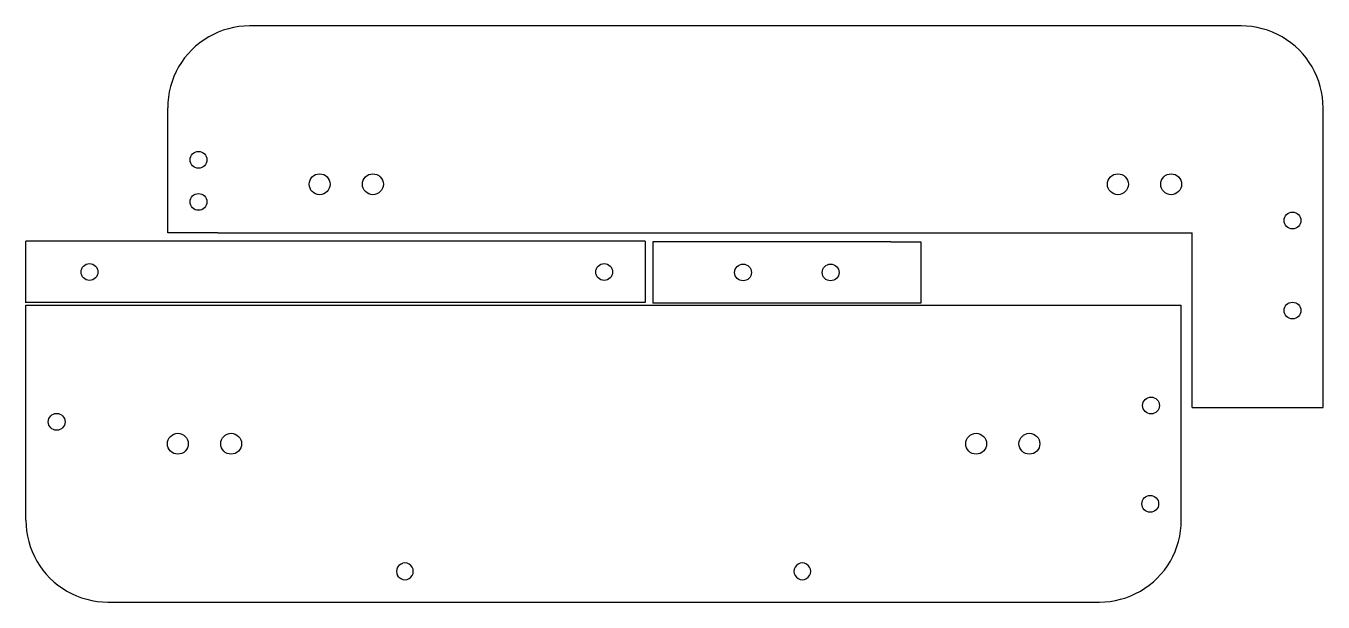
# Model space of a CAD drawing. Header units: millimetres. Extents: x -16 to 301, y -202 to -62.
import ezdxf

# ---------------------------------------------------------------- set-up
doc = ezdxf.new("R2010")
doc.units = ezdxf.units.MM
doc.header["$LTSCALE"] = 50
doc.header["$MEASUREMENT"] = 0
doc.layers.add('图层2', color=70, linetype='Continuous')

msp = doc.modelspace()

# ---------------------------------------------------------------- linework, layer by layer
at = {"layer": '图层2'}
for p, q in [((30.9, -63.17), (29.71, -63.71)), ((32.13, -62.71), (30.9, -63.17)), ((33.38, -62.33), (32.13, -62.71)), ((34.65, -62.03), (33.38, -62.33)), ((35.94, -61.82), (34.65, -62.03)), ((37.25, -61.69), (35.94, -61.82)), ((38.56, -61.65), (37.25, -61.69)), ((280.56, -61.65), (38.56, -61.65)), ((281.86, -61.69), (280.56, -61.65)), ((283.17, -61.82), (281.86, -61.69)), ((284.46, -62.03), (283.17, -61.82)), ((285.73, -62.33), (284.46, -62.03)), ((286.98, -62.71), (285.73, -62.33)), ((288.21, -63.17), (286.98, -62.71)), ((289.4, -63.71), (288.21, -63.17)), ((26.38, -65.78), (25.37, -66.61)), ((27.44, -65.02), (26.38, -65.78)), ((28.56, -64.33), (27.44, -65.02)), ((29.71, -63.71), (28.56, -64.33)), ((290.56, -64.33), (289.4, -63.71)), ((291.67, -65.02), (290.56, -64.33)), ((292.73, -65.78), (291.67, -65.02)), ((293.74, -66.61), (292.73, -65.78)), ((22.69, -69.47), (21.93, -70.54)), ((23.52, -68.46), (22.69, -69.47)), ((24.41, -67.51), (23.52, -68.46)), ((25.37, -66.61), (24.41, -67.51)), ((294.7, -67.51), (293.74, -66.61)), ((295.59, -68.46), (294.7, -67.51)), ((296.42, -69.47), (295.59, -68.46)), ((297.18, -70.54), (296.42, -69.47)), ((20.62, -72.8), (20.08, -74)), ((21.23, -71.65), (20.62, -72.8)), ((21.93, -70.54), (21.23, -71.65)), ((297.88, -71.65), (297.18, -70.54)), ((298.49, -72.8), (297.88, -71.65)), ((299.03, -74), (298.49, -72.8)), ((19.62, -75.22), (19.24, -76.47)), ((20.08, -74), (19.62, -75.22)), ((299.49, -75.22), (299.03, -74)), ((299.87, -76.47), (299.49, -75.22)), ((18.73, -79.04), (18.6, -80.34)), ((18.94, -77.75), (18.73, -79.04)), ((19.24, -76.47), (18.94, -77.75)), ((300.17, -77.75), (299.87, -76.47)), ((300.38, -79.04), (300.17, -77.75)), ((300.51, -80.34), (300.38, -79.04)), ((18.6, -80.34), (18.56, -81.65)), ((18.56, -112.18), (18.56, -81.65)), ((300.56, -81.65), (300.51, -80.34)), ((300.56, -154.8), (300.56, -81.65)), ((30.81, -112.18), (18.56, -112.18)), ((30.81, -112.18), (268.64, -112.18)), ((268.64, -154.8), (268.64, -112.18)), ((135.08, -114.2), (135.08, -114.23)), ((135.08, -114.2), (135.08, -114.23)), ((-16.04, -182.32), (-16.04, -129.83)), ((-16.04, -129.83), (265.96, -129.83)), ((265.96, -182.32), (265.96, -129.83)), ((268.64, -154.8), (300.56, -154.8)), ((-16.04, -182.32), (-16, -183.62)), ((-16, -183.62), (-15.87, -184.93)), ((265.79, -184.93), (265.91, -183.62)), ((265.91, -183.62), (265.96, -182.32)), ((-15.87, -184.93), (-15.66, -186.22)), ((-15.66, -186.22), (-15.36, -187.49)), ((265.27, -187.49), (265.57, -186.22)), ((265.57, -186.22), (265.79, -184.93)), ((-15.36, -187.49), (-14.98, -188.74)), ((-14.98, -188.74), (-14.52, -189.97)), ((264.43, -189.97), (264.89, -188.74)), ((264.89, -188.74), (265.27, -187.49)), ((-14.52, -189.97), (-13.98, -191.16)), ((-13.98, -191.16), (-13.36, -192.32)), ((-13.36, -192.32), (-12.67, -193.43)), ((75.43, -193.04), (75.01, -193.37)), ((75.43, -193.04), (75.93, -192.83)), ((76.46, -192.77), (75.93, -192.83)), ((76.99, -192.83), (76.46, -192.77)), ((77.48, -193.04), (76.99, -192.83)), ((77.91, -193.37), (77.48, -193.04)), ((172.43, -193.04), (172.01, -193.37)), ((172.93, -192.83), (172.43, -193.04)), ((173.46, -192.77), (172.93, -192.83)), ((173.99, -192.83), (173.46, -192.77)), ((174.48, -193.04), (173.99, -192.83)), ((174.91, -193.37), (174.48, -193.04)), ((262.59, -193.43), (263.28, -192.32)), ((263.28, -192.32), (263.89, -191.16)), ((263.89, -191.16), (264.43, -189.97)), ((-12.67, -193.43), (-11.91, -194.49)), ((-11.91, -194.49), (-11.08, -195.5)), ((-11.08, -195.5), (-10.19, -196.46)), ((74.48, -194.28), (74.41, -194.82)), ((74.41, -194.82), (74.48, -195.35)), ((74.68, -193.79), (74.48, -194.28)), ((74.48, -195.35), (74.68, -195.84)), ((75.01, -193.37), (74.68, -193.79)), ((75.01, -196.26), (74.68, -195.84)), ((75.01, -196.26), (75.43, -196.59)), ((77.48, -196.59), (77.91, -196.26)), ((78.23, -193.79), (77.91, -193.37)), ((77.91, -196.26), (78.23, -195.84)), ((78.44, -194.28), (78.23, -193.79)), ((78.23, -195.84), (78.44, -195.35)), ((78.51, -194.82), (78.44, -194.28)), ((78.44, -195.35), (78.51, -194.82)), ((171.48, -194.28), (171.41, -194.82)), ((171.41, -194.82), (171.48, -195.35)), ((171.68, -193.79), (171.48, -194.28)), ((171.48, -195.35), (171.68, -195.84)), ((172.01, -193.37), (171.68, -193.79)), ((171.68, -195.84), (172.01, -196.26)), ((172.01, -196.26), (172.43, -196.59)), ((174.48, -196.59), (174.91, -196.26)), ((175.23, -193.79), (174.91, -193.37)), ((174.91, -196.26), (175.23, -195.84)), ((175.44, -194.28), (175.23, -193.79)), ((175.23, -195.84), (175.44, -195.35)), ((175.51, -194.82), (175.44, -194.28)), ((175.44, -195.35), (175.51, -194.82)), ((260.1, -196.46), (260.99, -195.5)), ((260.99, -195.5), (261.82, -194.49)), ((261.82, -194.49), (262.59, -193.43)), ((-10.19, -196.46), (-9.23, -197.35)), ((-9.23, -197.35), (-8.22, -198.18)), ((-8.22, -198.18), (-7.16, -198.94)), ((-7.16, -198.94), (-6.04, -199.64)), ((75.43, -196.59), (75.93, -196.8)), ((75.93, -196.8), (76.46, -196.87)), ((76.46, -196.87), (76.99, -196.8)), ((76.99, -196.8), (77.48, -196.59)), ((172.43, -196.59), (172.93, -196.8)), ((172.93, -196.8), (173.46, -196.87)), ((173.46, -196.87), (173.99, -196.8)), ((173.99, -196.8), (174.48, -196.59)), ((255.96, -199.64), (257.07, -198.94)), ((257.07, -198.94), (258.13, -198.18)), ((258.13, -198.18), (259.14, -197.35)), ((259.14, -197.35), (260.1, -196.46)), ((-6.04, -199.64), (-4.89, -200.25)), ((-4.89, -200.25), (-3.7, -200.79)), ((-3.7, -200.79), (-2.47, -201.25)), ((-2.47, -201.25), (-1.22, -201.63)), ((-1.22, -201.63), (0.05, -201.93)), ((0.05, -201.93), (1.35, -202.14)), ((1.35, -202.14), (2.65, -202.27)), ((2.65, -202.27), (3.96, -202.32)), ((3.96, -202.32), (245.96, -202.32)), ((245.96, -202.32), (247.26, -202.27)), ((247.26, -202.27), (248.57, -202.14)), ((248.57, -202.14), (249.86, -201.93)), ((249.86, -201.93), (251.13, -201.63)), ((251.13, -201.63), (252.39, -201.25)), ((252.39, -201.25), (253.61, -200.79)), ((253.61, -200.79), (254.8, -200.25)), ((254.8, -200.25), (255.96, -199.64))]:
    msp.add_line(p, q, dxfattribs=at)
for points in [[(-16.04, -129.22), (-16.04, -114.2)], [(135.08, -114.2), (-16.04, -114.2)], [(135.08, -114.2), (135.08, -129.2), (-16.04, -129.2)], [(195.06, -114.33), (136.99, -114.33)], [(136.99, -114.33), (136.99, -129.33)], [(195.06, -114.33), (202.36, -114.33)], [(202.36, -114.33), (202.36, -129.33)], [(202.36, -129.33), (136.99, -129.33)]]:
    msp.add_lwpolyline(points, dxfattribs=at)
for centre, radius in [((26.06, -94.35), 2.05), ((55.64, -100.3), 2.55), ((68.64, -100.3), 2.55), ((250.48, -100.3), 2.55), ((263.48, -100.3), 2.55), ((26.06, -104.62), 2.05), ((293.1, -109.15), 2.05), ((-0.53, -121.73), 2.05), ((125.08, -121.73), 2.05), ((158.99, -121.83), 2.05), ((180.36, -121.83), 2.05), ((293.1, -131.15), 2.05), ((258.57, -154.32), 2.05), ((-8.54, -158.32), 2.05), ((21.04, -163.66), 2.55), ((34.04, -163.66), 2.55), ((215.88, -163.66), 2.55), ((228.88, -163.66), 2.55), ((258.38, -178.32), 2.05)]:
    msp.add_circle(centre, radius, dxfattribs=at)

doc.saveas('drawing.dxf')
